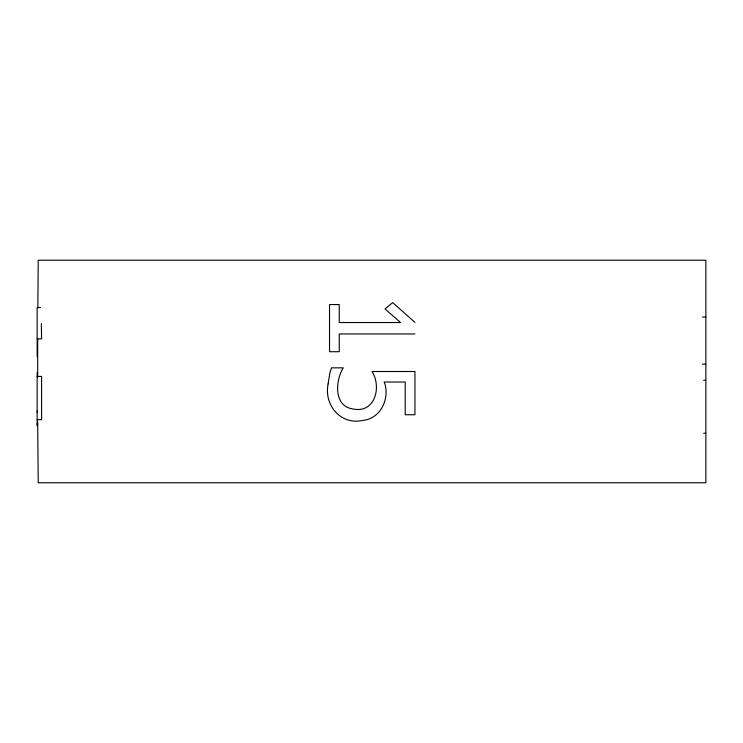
<?xml version="1.0" encoding="UTF-8"?>
<svg xmlns="http://www.w3.org/2000/svg" width="743" height="743" viewBox="0 0 743 743"><rect width="100%" height="100%" fill="white"/><g stroke="black" fill="none" stroke-linecap="round" stroke-linejoin="round"><path stroke-width="1.11" d="M37.837 307.741L38.218 260.226L705.85 260.226L705.85 482.774L38.218 482.774L37.679 422.015M37.15 425.247L37.679 424.29L37.15 423.798M37.15 412.69L37.679 411.771L37.15 411M40.484 307.537L37.15 307.537L37.15 356.621M702.516 317.01L705.85 317.01M414.938 333.969L339.254 333.969L339.254 351.708L329.53 351.708L329.53 304.565L339.254 304.565L339.254 322.527L400.523 322.527L385.023 308.912L392.685 302.624L414.938 322.416M37.15 338.892L41.599 338.892L41.339 323.539M702.516 364.144L705.85 364.144M37.15 376.422L41.599 376.422L41.599 419.665L37.15 419.665M703.621 380.277L705.85 380.277M703.621 433.253L705.85 433.253M37.679 338.892L37.679 377.063M37.15 372.754L37.15 425.73M328.1 383.945C323.79 405.446 341.037 425.581 363.364 420.334C381.094 418.393 390.27 397.681 384.215 382.023L405.214 382.023L405.214 414.752L414.938 414.752L414.938 371.5L372.029 371.5C381.939 387.214 374.909 413.972 352.516 408.882C333.347 405.864 335.502 380.407 343.257 367.841L331.527 367.841L329.929 372.587L328.1 383.945"/></g></svg>
